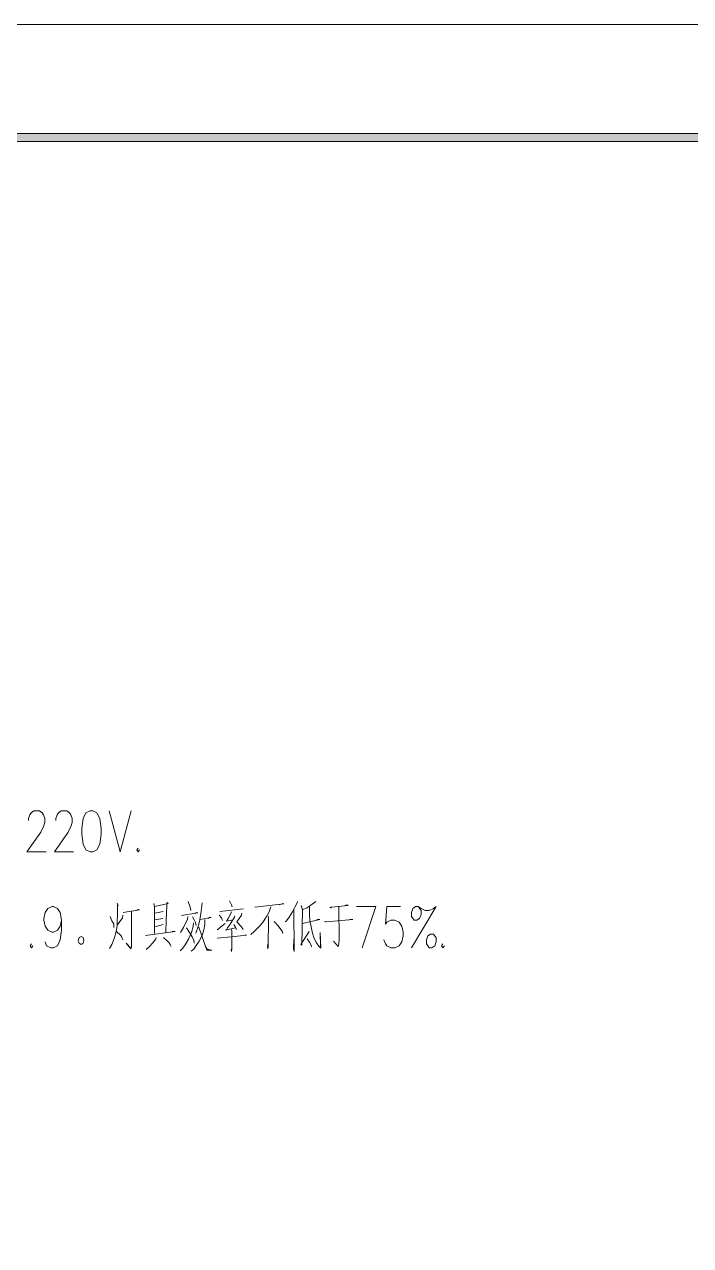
# Model space of a CAD drawing. Header units: millimetres. Extents: x 0 to 586, y 0 to 414.
# Drawn here: x 299.5 to 357.5, y 307.7 to 414.1 of the extents above; entities that cross this region are included whole.
import ezdxf

# ---------------------------------------------------------------- set-up
doc = ezdxf.new("R2010")
doc.units = ezdxf.units.MM

msp = doc.modelspace()

# ---------------------------------------------------------------- hatches: boundary and pattern name
h = msp.add_hatch(color=0)
h.dxf.hatch_style = 2
h.paths.add_polyline_path([(576.117861, 404.569083), (575.429944, 403.877639), (24.994306, 403.877639), (24.302861, 404.569083)])

# ---------------------------------------------------------------- linework, layer by layer
at = {"color": 0, "lineweight": 0}
for points in [[(0, 0), (585.632278, 0), (585.632278, 414.0835), (0, 414.0835)], [(576.117861, 404.569083), (575.429944, 403.877639), (24.994306, 403.877639), (24.302861, 404.569083)], [(305.240972, 345.574056), (304.881139, 345.404722), (304.64125, 344.893194), (304.521306, 344.039472), (304.521306, 343.527944), (304.64125, 342.674222), (304.881139, 342.162694), (305.240972, 341.989833), (305.477333, 341.989833), (305.837167, 342.162694), (306.077056, 342.674222), (306.193472, 343.527944), (306.193472, 344.039472), (306.077056, 344.893194), (305.837167, 345.404722), (305.477333, 345.574056)], [(304.701222, 334.281639), (304.630667, 334.528583), (304.457806, 334.630889), (304.284944, 334.528583), (304.214389, 334.281639), (304.284944, 334.034694), (304.457806, 333.932389), (304.630667, 334.034694)], [(334.895472, 334.839028), (334.659111, 334.666167), (334.539167, 334.3275), (334.539167, 333.985306), (334.779056, 333.643111), (335.015417, 333.643111), (335.255306, 333.812444), (335.37525, 334.154639), (335.37525, 334.496833), (335.135361, 334.839028)]]:
    msp.add_lwpolyline(points, close=True, dxfattribs=at)
for points in [[(299.864639, 344.720333), (299.864639, 344.893194), (299.984583, 345.231861), (300.104528, 345.404722), (300.340889, 345.574056), (300.820667, 345.574056), (301.057028, 345.404722), (301.176972, 345.231861), (301.296917, 344.893194), (301.296917, 344.551), (301.176972, 344.208806), (300.940611, 343.697278), (299.744694, 341.989833), (301.416861, 341.989833)], [(302.252944, 344.720333), (302.252944, 344.893194), (302.372889, 345.231861), (302.492833, 345.404722), (302.732722, 345.574056), (303.208972, 345.574056), (303.448861, 345.404722), (303.568806, 345.231861), (303.685222, 344.893194), (303.685222, 344.551), (303.568806, 344.208806), (303.328917, 343.697278), (302.133, 341.989833), (303.805167, 341.989833)], [(306.913139, 345.574056), (307.865639, 341.989833), (308.821667, 345.574056)], [(309.421389, 342.332028), (309.301444, 342.162694), (309.421389, 341.989833), (309.537806, 342.162694)], [(307.586944, 337.530722), (307.685722, 337.319056), (307.636333, 337.389611), (307.636333, 336.514722), (307.611639, 335.922056), (307.586944, 335.572806), (307.537556, 335.188278), (307.467, 334.839028), (307.368222, 334.525056), (307.24475, 334.211083), (307.121278, 333.932389), (306.92725, 333.583139)], [(310.790167, 337.495444), (310.839556, 337.2485), (310.86425, 334.874306)], [(310.86425, 337.2485), (312.039, 337.495444), (311.940222, 337.59775), (311.915528, 337.319056), (311.866139, 336.027889), (311.841444, 334.980139)], [(314.018083, 336.89925), (313.968694, 337.181472), (313.774667, 337.668306)], [(314.459056, 334.909583), (314.653083, 335.50225), (314.776556, 335.922056), (314.850639, 336.412417), (314.924722, 336.832222), (314.974111, 337.283778), (314.998806, 337.562472)], [(317.369472, 337.738861), (317.5635, 337.389611), (317.612889, 337.213222)], [(319.5955, 337.181472), (322.114333, 337.460167), (322.015556, 337.495444), (321.747444, 337.389611)], [(323.334944, 337.668306), (323.066833, 337.181472), (322.872806, 336.761667), (322.576472, 336.306583), (322.35775, 335.992611), (322.234278, 335.886778)], [(324.901278, 337.668306), (324.460306, 337.354333), (324.118111, 337.110917), (323.726528, 336.934528), (323.62775, 337.319056), (323.726528, 336.969806), (323.677139, 333.861833), (323.603056, 333.932389), (324.315667, 335.050694)], [(326.121889, 337.181472), (326.195972, 337.110917), (326.270056, 337.181472), (326.29475, 337.181472), (327.688222, 337.319056), (327.712917, 337.354333), (327.589444, 337.389611), (327.420111, 337.319056)], [(302.764472, 336.031417), (302.644528, 335.519889), (302.408167, 335.177694), (302.048333, 335.008361), (301.928389, 335.008361), (301.572083, 335.177694), (301.332194, 335.519889), (301.21225, 336.031417), (301.21225, 336.204278), (301.332194, 336.715806), (301.572083, 337.058), (301.928389, 337.227333), (302.048333, 337.227333), (302.408167, 337.058), (302.644528, 336.715806), (302.764472, 336.031417), (302.764472, 335.177694), (302.644528, 334.3275), (302.408167, 333.812444), (302.048333, 333.643111), (301.808444, 333.643111), (301.452139, 333.812444), (301.332194, 334.154639)], [(307.001333, 336.377139), (307.145972, 335.992611), (307.294139, 335.713917), (307.318833, 335.572806), (307.318833, 335.399944)], [(308.102, 336.482972), (308.052611, 336.236028), (307.611639, 335.608083)], [(308.126694, 336.726389), (309.544861, 336.934528), (309.446083, 336.934528), (309.421389, 336.969806), (309.273222, 336.89925)], [(308.860472, 336.796944), (308.835778, 333.932389), (308.835778, 333.685444), (308.786389, 333.547861), (308.394806, 334.034694), (308.786389, 333.618417)], [(311.598028, 336.796944), (310.888944, 336.655833)], [(310.888944, 336.063167), (311.573333, 336.20075)], [(313.749972, 336.377139), (313.725278, 336.130194), (313.383083, 335.399944), (313.114972, 334.980139)], [(313.210222, 336.447694), (314.631917, 336.691111), (314.508444, 336.726389), (314.310889, 336.620556)], [(314.16625, 336.341861), (314.310889, 336.063167), (314.434361, 335.8515), (314.48375, 335.572806)], [(314.825944, 336.098444), (315.778444, 336.271306), (315.683194, 336.306583), (315.510333, 336.20075)], [(316.487528, 336.482972), (316.685083, 336.236028), (316.759167, 336.027889)], [(316.536917, 336.796944), (318.590083, 337.040361)], [(317.835139, 336.412417), (317.810444, 336.306583), (317.394167, 335.608083), (317.221306, 335.364667), (317.076667, 335.153), (317.051972, 335.188278), (317.126056, 335.188278), (317.930389, 335.364667), (317.979778, 335.223556), (317.905694, 335.431694), (317.761056, 335.678639)], [(317.5635, 336.761667), (317.538806, 336.691111), (317.270694, 336.20075), (317.126056, 335.957333), (317.686972, 336.063167)], [(318.445444, 336.655833), (318.42075, 336.482972), (318.029167, 335.886778), (318.42075, 335.466972), (318.568917, 335.223556)], [(320.988972, 337.213222), (320.840806, 336.761667), (320.572694, 336.306583), (320.255194, 335.816222), (320.011778, 335.537528), (319.715444, 335.223556), (319.496722, 335.015417), (319.253306, 334.80375)], [(320.742028, 336.412417), (320.766722, 336.20075), (320.742028, 333.685444), (320.720861, 333.547861), (320.696167, 333.791278), (320.742028, 334.034694)], [(322.99275, 337.040361), (323.017444, 333.300917), (322.968056, 333.547861), (322.99275, 334.383944)], [(324.361528, 337.213222), (324.361528, 336.585278), (324.386222, 336.027889), (324.485, 335.466972), (324.608472, 334.909583), (324.753111, 334.4545), (324.950667, 334.069972), (325.169389, 333.791278), (325.34225, 333.618417), (325.268167, 334.980139), (325.292861, 333.685444)], [(326.905056, 337.213222), (326.92975, 334.348667), (326.905056, 333.967667), (326.855667, 333.756), (326.442917, 334.211083), (326.855667, 333.756), (326.880361, 333.861833)], [(328.446694, 337.227333), (330.118861, 337.227333), (328.922944, 333.643111)], [(332.267278, 337.227333), (331.074889, 337.227333), (330.954944, 335.69275), (331.074889, 335.862083), (331.431194, 336.031417), (331.791028, 336.031417), (332.150861, 335.862083), (332.387222, 335.519889), (332.507167, 335.008361), (332.507167, 334.666167), (332.387222, 334.154639), (332.150861, 333.812444), (331.791028, 333.643111), (331.431194, 333.643111), (331.074889, 333.812444), (330.954944, 333.985306), (330.835, 334.3275)], [(333.223306, 333.643111), (335.37525, 337.227333)], [(333.823028, 337.227333), (334.059389, 336.885139), (334.059389, 336.542944), (333.939444, 336.204278), (333.703083, 336.031417), (333.463194, 336.031417), (333.223306, 336.373611), (333.223306, 336.715806), (333.34325, 337.058), (333.583139, 337.227333), (333.823028, 337.227333), (334.059389, 337.058), (334.419222, 336.885139), (334.779056, 336.885139), (335.135361, 337.058), (335.37525, 337.227333)], [(311.598028, 335.678639), (310.888944, 335.466972)], [(314.240333, 335.816222), (314.215639, 335.50225), (314.067472, 334.980139), (313.824056, 334.383944), (313.53125, 333.897111), (313.309, 333.618417), (313.090278, 333.371472)], [(313.6265, 335.364667), (313.898139, 334.980139), (314.141556, 334.595611), (314.265028, 334.281639), (314.310889, 334.034694), (314.265028, 334.316917)], [(315.242222, 336.098444), (315.242222, 335.678639), (315.143444, 335.188278), (314.998806, 334.697917), (314.751861, 334.211083), (314.48375, 333.826556), (314.265028, 333.512583), (314.042778, 333.336194)], [(314.702472, 335.431694), (315.411556, 333.442028), (315.852528, 333.442028), (315.43625, 333.512583), (315.266917, 333.791278)], [(316.318194, 335.188278), (317.002583, 335.749194)], [(317.5635, 335.223556), (317.588194, 335.082444), (317.588194, 333.547861), (317.5635, 333.300917), (317.538806, 333.40675), (317.5635, 333.547861)], [(322.04025, 334.874306), (321.966167, 335.082444), (321.599278, 335.572806), (321.257083, 335.922056)], [(323.726528, 335.749194), (325.243472, 336.098444), (325.12, 336.130194), (324.950667, 336.063167)], [(325.65975, 335.922056), (325.755, 335.886778), (325.804389, 335.886778), (328.129194, 336.098444), (328.005722, 336.130194), (327.787, 336.063167)], [(307.512861, 335.082444), (307.929139, 334.697917), (308.003222, 334.560333), (308.102, 334.316917)], [(310.056389, 334.697917), (312.649306, 335.050694), (312.550528, 335.082444), (312.381194, 335.050694)], [(310.987722, 334.525056), (310.963028, 334.419222), (310.740778, 334.10525), (310.423278, 333.756), (310.130472, 333.477306)], [(311.622722, 334.525056), (311.964917, 334.246361), (312.13425, 334.069972), (312.208333, 333.932389), (312.307111, 333.756)], [(316.2935, 334.489778), (317.5635, 334.595611), (318.861722, 334.733194), (318.812333, 334.768472), (318.614778, 334.697917)], [(324.142806, 334.419222), (324.361528, 334.140528), (324.460306, 333.932389), (324.509694, 333.720722)], [(300.136278, 333.985306), (300.019861, 333.812444), (300.136278, 333.643111), (300.256222, 333.812444)], [(335.971444, 333.985306), (335.8515, 333.812444), (335.971444, 333.643111), (336.091389, 333.812444)]]:
    msp.add_lwpolyline(points, dxfattribs=at)

doc.saveas('drawing.dxf')
